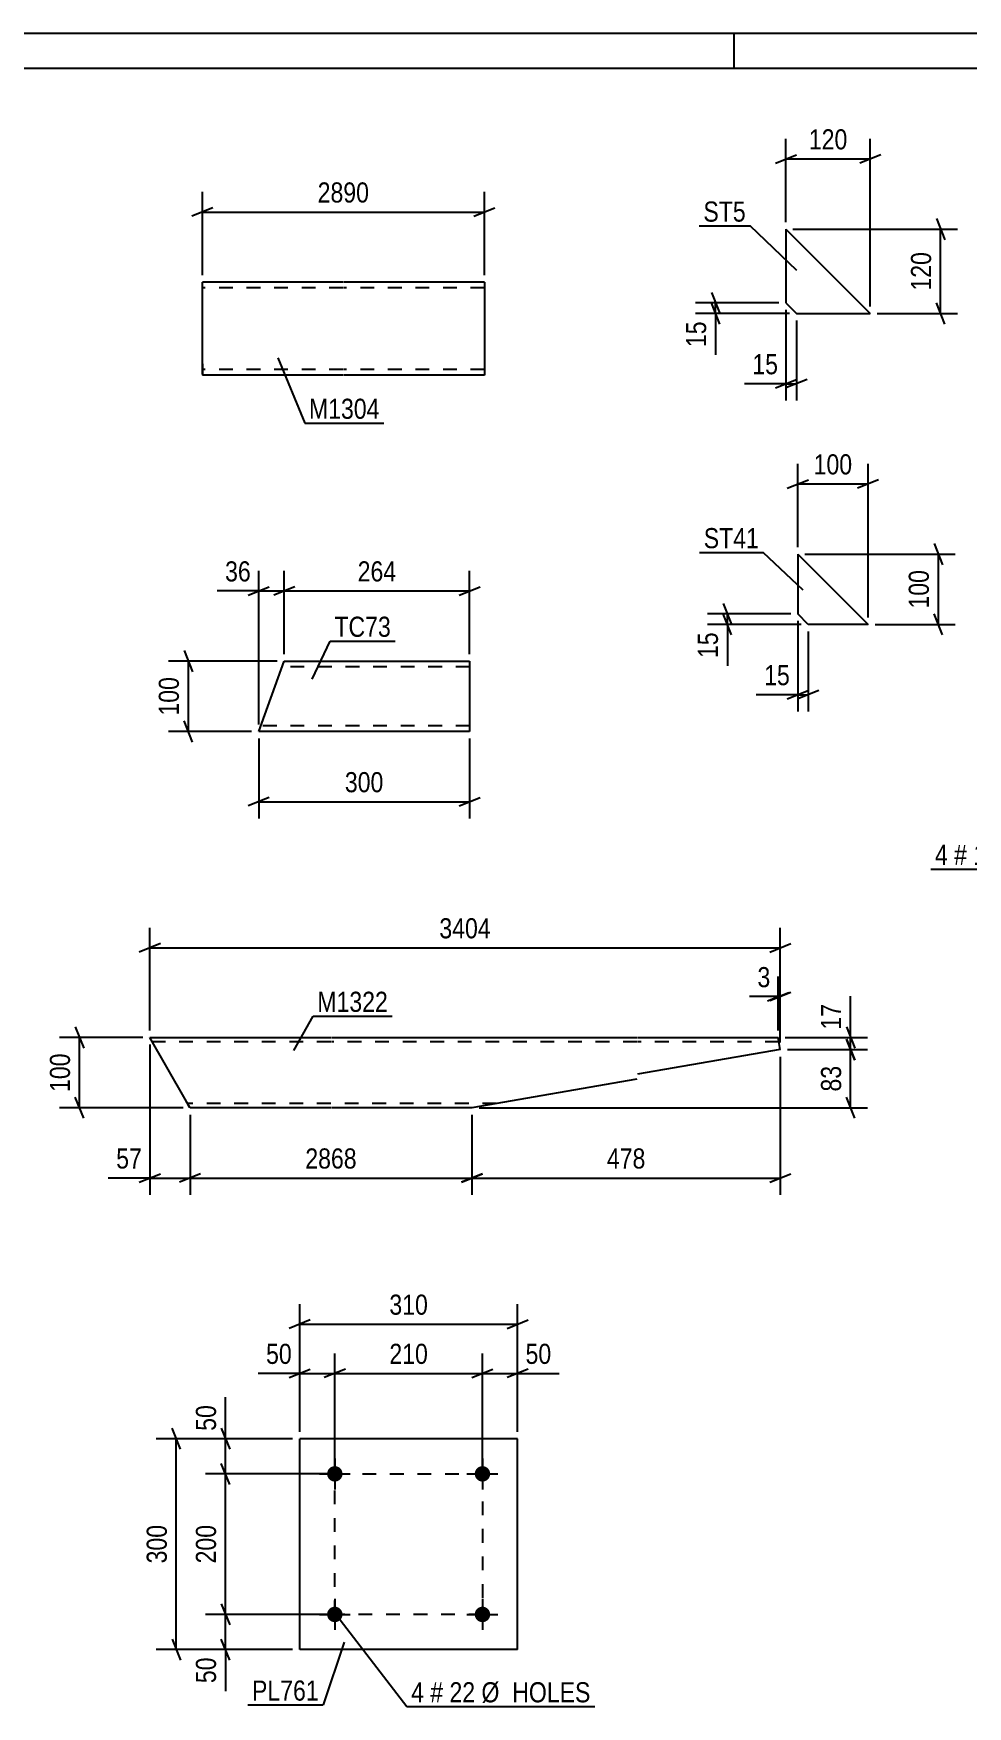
# Model space of a CAD drawing. Header units: millimetres. Extents: x 0 to 594, y 0 to 420.
# Drawn here: x 284.3 to 417.2, y 181.9 to 420 of the extents above; entities that cross this region are included whole.
import ezdxf

# ---------------------------------------------------------------- set-up
doc = ezdxf.new("R2010")
doc.units = ezdxf.units.MM
doc.linetypes.add('DXK_LINE_DOT2', pattern=[3.9198, 1.9599, -1.9599])
doc.styles.add('Arial Narrow', font='ARIALN.TTF', dxfattribs={"height": 0.2})

# ---------------------------------------------------------------- blocks, each defined once
blk = doc.blocks.new('Unknown-814564987-1163')
at = {"color": 5, "linetype": 'Continuous'}
for p, q in [((594, 420), (0, 420)), ((384, 415), (384, 420)), ((589, 415), (5, 415))]:
    blk.add_line(p, q, dxfattribs=at)
blk = doc.blocks.new('Part-814564987-10230 - 10229')
at = {"color": 2, "linetype": 'Continuous'}
for p, q in [((328.36, 384.59), (308.36, 384.59)), ((308.36, 372.99), (308.36, 384.59)), ((348.46, 384.59), (328.46, 384.59)), ((348.46, 384.59), (348.46, 371.39)), ((308.36, 372.99), (308.36, 371.39)), ((328.36, 371.39), (308.36, 371.39)), ((348.46, 371.39), (328.46, 371.39))]:
    blk.add_line(p, q, dxfattribs=at)
at = {"color": 7, "linetype": 'DXK_LINE_DOT2'}
for p, q in [((328.36, 383.79), (308.36, 383.79)), ((348.46, 383.79), (328.46, 383.79)), ((308.36, 371.51), (308.36, 372.99)), ((308.36, 372.19), (308.36, 372.25)), ((328.36, 372.19), (308.36, 372.19)), ((348.46, 372.19), (328.46, 372.19)), ((348.46, 372.19), (348.46, 372.25))]:
    blk.add_line(p, q, dxfattribs=at)
blk = doc.blocks.new('Part-814564987-10251 - 10250')
at = {"color": 2, "linetype": 'Continuous'}
for p, q in [((316.36, 320.67), (320, 330.67)), ((320, 330.67), (346.36, 330.67)), ((346.36, 330.67), (346.36, 330.55)), ((346.36, 330.55), (346.36, 320.67)), ((346.36, 320.67), (316.36, 320.67))]:
    blk.add_line(p, q, dxfattribs=at)
at = {"color": 7, "linetype": 'DXK_LINE_DOT2'}
for p, q in [((346.36, 329.87), (319.71, 329.87)), ((316.65, 321.47), (316.67, 321.53)), ((346.36, 321.47), (316.65, 321.47)), ((346.36, 321.47), (346.36, 321.53))]:
    blk.add_line(p, q, dxfattribs=at)
blk = doc.blocks.new('Part-814564987-10310 - 10309')
at = {"color": 2, "linetype": 'Continuous'}
for p, q in [((391.36, 392.15), (391.36, 381.65)), ((391.36, 392.15), (403.36, 380.15)), ((391.36, 381.65), (392.86, 380.15)), ((392.86, 380.15), (403.36, 380.15))]:
    blk.add_line(p, q, dxfattribs=at)
blk = doc.blocks.new('Part-814564987-10435 - 10434')
at = {"color": 2, "linetype": 'Continuous'}
for p, q in [((305.91, 268.32), (300.87, 277.12)), ((300.87, 277.12), (326.6, 277.12)), ((326.7, 277.12), (370.16, 277.12)), ((370.26, 277.12), (390.26, 277.12)), ((390.56, 275.39), (390.26, 277.12)), ((390.56, 275.39), (370.26, 271.88)), ((370.16, 271.18), (346.7, 267.12)), ((306.6, 267.12), (305.91, 268.32)), ((326.6, 267.12), (306.6, 267.12)), ((346.7, 267.12), (326.7, 267.12))]:
    blk.add_line(p, q, dxfattribs=at)
at = {"color": 7, "linetype": 'DXK_LINE_DOT2'}
for p, q in [((326.6, 276.52), (301.21, 276.52)), ((370.16, 276.52), (326.7, 276.52)), ((390.37, 276.52), (370.26, 276.52)), ((306.54, 267.21), (305.91, 268.32)), ((306.25, 267.72), (306.23, 267.76)), ((326.6, 267.72), (306.25, 267.72)), ((350.16, 267.72), (326.7, 267.72))]:
    blk.add_line(p, q, dxfattribs=at)
blk = doc.blocks.new('Bolt-814564987-10453 - 10450')
at = {"linetype": 'Continuous'}
for points in [[(328.29, 215.02, -1), (326.09, 215.02, -1)], [(349.29, 215.02, -1), (347.09, 215.02, -1)]]:
    blk.add_hatch(color=1, dxfattribs=at).paths.add_polyline_path(points)
at = {"color": 1, "linetype": 'Continuous'}
for p, q in [((327.19, 217.22), (327.19, 212.82)), ((348.19, 217.22), (348.19, 212.82)), ((324.99, 215.02), (329.39, 215.02)), ((345.99, 215.02), (350.39, 215.02))]:
    blk.add_line(p, q, dxfattribs=at)
blk = doc.blocks.new('Part-814564987-10451 - 10450')
at = {"color": 2, "linetype": 'Continuous'}
for p, q in [((353.19, 220.02), (322.19, 220.02)), ((322.19, 190.02), (322.19, 220.02)), ((353.19, 190.02), (353.19, 220.02)), ((353.19, 190.02), (322.19, 190.02))]:
    blk.add_line(p, q, dxfattribs=at)
blk = doc.blocks.new('Bolt-814564987-10452 - 10450')
at = {"linetype": 'Continuous'}
for points in [[(328.29, 195.02, -1), (326.09, 195.02, -1)], [(349.29, 195.02, -1), (347.09, 195.02, -1)]]:
    blk.add_hatch(color=1, dxfattribs=at).paths.add_polyline_path(points)
at = {"color": 1, "linetype": 'Continuous'}
for p, q in [((327.19, 197.22), (327.19, 192.82)), ((348.19, 197.22), (348.19, 192.82)), ((324.99, 195.02), (329.39, 195.02)), ((345.99, 195.02), (350.39, 195.02))]:
    blk.add_line(p, q, dxfattribs=at)
blk = doc.blocks.new('Part-814564987-10491 - 10490')
at = {"color": 2, "linetype": 'Continuous'}
for p, q in [((393.05, 345.9), (393.04, 337.4)), ((393.05, 345.9), (403.04, 335.9)), ((394.54, 335.9), (393.04, 337.4)), ((403.04, 335.9), (394.54, 335.9))]:
    blk.add_line(p, q, dxfattribs=at)
blk = doc.blocks.new('Rectangle-814564987-15803 - 10450')
at = {"color": 1, "linetype": 'DXK_LINE_DOT2'}
blk.add_lwpolyline([(327.19, 215.02), (348.19, 215.02), (348.19, 195.02), (327.19, 195.02), (327.19, 215.02)], close=True, dxfattribs=at)
blk = doc.blocks.new('StraightDimension-814564987-10733 - 10229')
at = {"color": 7, "linetype": 'Continuous'}
for p, q in [((308.36, 385.59), (308.36, 397.44)), ((348.46, 385.59), (348.46, 397.44)), ((309.86, 395.19), (306.86, 393.99)), ((308.36, 394.59), (348.46, 394.59)), ((346.96, 393.99), (349.96, 395.19))]:
    blk.add_line(p, q, dxfattribs=at)
at = {"color": 0}
blk.add_wipeout([(332.66, 395.34), (332.66, 399.54), (324.15, 399.54), (324.15, 395.34)], dxfattribs=at)
at = {"color": 3, "style": 'Arial Narrow'}
blk.add_text('2890', height=2.863, dxfattribs=at).set_placement((324.75, 395.94))
blk = doc.blocks.new('StraightDimension-814564987-10755 - 10250')
at = {"color": 7, "linetype": 'Continuous'}
for p, q in [((305.76, 332.17), (306.96, 329.17)), ((319, 330.67), (303.51, 330.67)), ((306.36, 320.67), (306.36, 330.67)), ((306.96, 319.17), (305.76, 322.17)), ((315.36, 320.67), (303.51, 320.67))]:
    blk.add_line(p, q, dxfattribs=at)
at = {"color": 0}
blk.add_wipeout([(305.61, 329.01), (301.41, 329.01), (301.41, 322.33), (305.61, 322.33)], dxfattribs=at)
at = {"color": 3, "style": 'Arial Narrow'}
blk.add_text('100', height=2.863, rotation=90.0002, dxfattribs=at).set_placement((305.01, 322.93))
blk = doc.blocks.new('StraightDimension-814564987-15595 - 10250')
at = {"color": 7, "linetype": 'Continuous'}
for p, q in [((316.36, 321.67), (316.36, 343.52)), ((320, 331.67), (320, 343.52)), ((314.86, 340.07), (317.86, 341.27)), ((316.36, 340.67), (320, 340.67)), ((321.5, 341.27), (318.5, 340.07))]:
    blk.add_line(p, q, dxfattribs=at)
at = {"color": 0}
blk.add_wipeout([(315.83, 341.42), (315.83, 345.62), (310.98, 345.62), (310.98, 341.42)], dxfattribs=at)
at = {"color": 7, "linetype": 'Continuous'}
blk.add_line((316.36, 340.67), (310.45, 340.67), dxfattribs=at)
blk.add_line((316.36, 340.67), (310.45, 340.67), dxfattribs=at)
at = {"color": 3, "style": 'Arial Narrow'}
blk.add_text('36', height=2.863, dxfattribs=at).set_placement((311.58, 342.02))
blk = doc.blocks.new('StraightDimension-814564987-10761 - 10250')
at = {"color": 7, "linetype": 'Continuous'}
for p, q in [((316.36, 319.67), (316.36, 308.27)), ((346.36, 319.67), (346.36, 308.27)), ((317.86, 311.27), (314.86, 310.07)), ((316.36, 310.67), (346.36, 310.67)), ((344.86, 310.07), (347.86, 311.27))]:
    blk.add_line(p, q, dxfattribs=at)
at = {"color": 0}
blk.add_wipeout([(334.7, 311.42), (334.7, 315.62), (328.02, 315.62), (328.02, 311.42)], dxfattribs=at)
at = {"color": 3, "style": 'Arial Narrow'}
blk.add_text('300', height=2.863, dxfattribs=at).set_placement((328.62, 312.02))
blk = doc.blocks.new('StraightDimension-814564987-15594 - 10250')
at = {"color": 7, "linetype": 'Continuous'}
for p, q in [((320, 331.67), (320, 343.52)), ((346.36, 331.67), (346.36, 343.52)), ((321.5, 341.27), (318.5, 340.07)), ((320, 340.67), (346.36, 340.67)), ((344.86, 340.07), (347.86, 341.27))]:
    blk.add_line(p, q, dxfattribs=at)
at = {"color": 0}
blk.add_wipeout([(336.52, 341.42), (336.52, 345.62), (329.84, 345.62), (329.84, 341.42)], dxfattribs=at)
at = {"color": 3, "style": 'Arial Narrow'}
blk.add_text('264', height=2.863, dxfattribs=at).set_placement((330.44, 342.02))
blk = doc.blocks.new('StraightDimension-814564987-10923 - 10309')
at = {"color": 7, "linetype": 'Continuous'}
for p, q in [((390.36, 381.65), (378.51, 381.65)), ((380.76, 383.15), (381.96, 380.15)), ((381.96, 378.65), (380.76, 381.65)), ((381.36, 380.15), (381.36, 381.65)), ((391.86, 380.15), (378.51, 380.15))]:
    blk.add_line(p, q, dxfattribs=at)
at = {"color": 0}
blk.add_wipeout([(380.61, 379.63), (376.41, 379.63), (376.41, 374.77), (380.61, 374.77)], dxfattribs=at)
at = {"color": 7, "linetype": 'Continuous'}
blk.add_line((381.36, 380.15), (381.36, 374.25), dxfattribs=at)
blk.add_line((381.36, 380.15), (381.36, 374.25), dxfattribs=at)
at = {"color": 3, "style": 'Arial Narrow'}
blk.add_text('15', height=2.863, rotation=90.0002, dxfattribs=at).set_placement((380.01, 375.37))
blk = doc.blocks.new('StraightDimension-814564987-10915 - 10309')
at = {"color": 7, "linetype": 'Continuous'}
for p, q in [((391.36, 380.65), (391.36, 367.75)), ((392.86, 379.15), (392.86, 367.75)), ((389.86, 369.55), (392.86, 370.75)), ((394.36, 370.75), (391.36, 369.55)), ((391.36, 370.15), (392.86, 370.15))]:
    blk.add_line(p, q, dxfattribs=at)
at = {"color": 0}
blk.add_wipeout([(390.84, 370.9), (390.84, 375.1), (385.98, 375.1), (385.98, 370.9)], dxfattribs=at)
at = {"color": 7, "linetype": 'Continuous'}
blk.add_line((391.36, 370.15), (385.46, 370.15), dxfattribs=at)
blk.add_line((391.36, 370.15), (385.46, 370.15), dxfattribs=at)
at = {"color": 3, "style": 'Arial Narrow'}
blk.add_text('15', height=2.863, dxfattribs=at).set_placement((386.58, 371.5))
blk = doc.blocks.new('StraightDimension-814564987-10927 - 10309')
at = {"color": 7, "linetype": 'Continuous'}
for p, q in [((412.76, 393.65), (413.96, 390.65)), ((392.36, 392.15), (415.76, 392.15)), ((413.36, 380.15), (413.36, 392.15)), ((413.96, 378.65), (412.76, 381.65)), ((404.36, 380.15), (415.76, 380.15))]:
    blk.add_line(p, q, dxfattribs=at)
at = {"color": 0}
blk.add_wipeout([(412.61, 389.5), (408.41, 389.5), (408.41, 382.81), (412.61, 382.81)], dxfattribs=at)
at = {"color": 3, "style": 'Arial Narrow'}
blk.add_text('120', height=2.863, rotation=90.0002, dxfattribs=at).set_placement((412.01, 383.41))
blk = doc.blocks.new('StraightDimension-814564987-10919 - 10309')
at = {"color": 7, "linetype": 'Continuous'}
for p, q in [((391.36, 393.15), (391.36, 405)), ((403.36, 381.15), (403.36, 405)), ((389.86, 401.55), (392.86, 402.75)), ((404.86, 402.75), (401.86, 401.55)), ((391.36, 402.15), (403.36, 402.15))]:
    blk.add_line(p, q, dxfattribs=at)
at = {"color": 0}
blk.add_wipeout([(400.7, 402.9), (400.7, 407.1), (394.02, 407.1), (394.02, 402.9)], dxfattribs=at)
at = {"color": 3, "style": 'Arial Narrow'}
blk.add_text('120', height=2.863, dxfattribs=at).set_placement((394.62, 403.5))
blk = doc.blocks.new('StraightDimension-814564987-15987 - 10434')
at = {"color": 7, "linetype": 'Continuous'}
for p, q in [((306.6, 266.12), (306.6, 254.72)), ((346.7, 266.12), (346.7, 254.72)), ((308.1, 257.72), (305.1, 256.52)), ((345.2, 256.52), (348.2, 257.72)), ((306.6, 257.12), (346.7, 257.12))]:
    blk.add_line(p, q, dxfattribs=at)
at = {"color": 0}
blk.add_wipeout([(330.9, 257.87), (330.9, 262.07), (322.39, 262.07), (322.39, 257.87)], dxfattribs=at)
at = {"color": 3, "style": 'Arial Narrow'}
blk.add_text('2868', height=2.863, dxfattribs=at).set_placement((322.99, 258.47))
blk = doc.blocks.new('StraightDimension-814564987-11080 - 10434')
at = {"color": 7, "linetype": 'Continuous'}
for p, q in [((399.96, 276.89), (401.16, 273.89)), ((391.56, 275.39), (402.96, 275.39)), ((400.56, 267.12), (400.56, 275.39)), ((347.7, 267.12), (402.96, 267.12)), ((401.16, 265.62), (399.96, 268.62))]:
    blk.add_line(p, q, dxfattribs=at)
at = {"color": 0}
blk.add_wipeout([(399.81, 273.68), (395.61, 273.68), (395.61, 268.83), (399.81, 268.83)], dxfattribs=at)
at = {"color": 3, "style": 'Arial Narrow'}
blk.add_text('83', height=2.863, rotation=90.0002, dxfattribs=at).set_placement((399.21, 269.43))
blk = doc.blocks.new('StraightDimension-814564987-11075 - 10434')
at = {"color": 7, "linetype": 'Continuous'}
for p, q in [((390.26, 278.12), (390.26, 285.78)), ((390.56, 276.39), (390.56, 285.78)), ((388.76, 282.33), (391.76, 283.53)), ((392.06, 283.53), (389.06, 282.33)), ((390.26, 282.93), (390.56, 282.93))]:
    blk.add_line(p, q, dxfattribs=at)
at = {"color": 0}
blk.add_wipeout([(389.74, 283.68), (389.74, 287.88), (386.71, 287.88), (386.71, 283.68)], dxfattribs=at)
at = {"color": 7, "linetype": 'Continuous'}
blk.add_line((390.26, 282.93), (386.19, 282.93), dxfattribs=at)
blk.add_line((390.26, 282.93), (386.19, 282.93), dxfattribs=at)
at = {"color": 3, "style": 'Arial Narrow'}
blk.add_text('3', height=2.86, dxfattribs=at).set_placement((387.31, 284.28))
blk = doc.blocks.new('StraightDimension-814564987-11087 - 10434')
at = {"color": 7, "linetype": 'Continuous'}
for p, q in [((290.27, 278.62), (291.47, 275.62)), ((299.87, 277.12), (288.02, 277.12)), ((290.87, 267.12), (290.87, 277.12)), ((305.6, 267.12), (288.02, 267.12)), ((291.47, 265.62), (290.27, 268.62))]:
    blk.add_line(p, q, dxfattribs=at)
at = {"color": 0}
blk.add_wipeout([(290.12, 275.46), (285.92, 275.46), (285.92, 268.77), (290.12, 268.77)], dxfattribs=at)
at = {"color": 3, "style": 'Arial Narrow'}
blk.add_text('100', height=2.863, rotation=90.0002, dxfattribs=at).set_placement((289.52, 269.37))
blk = doc.blocks.new('StraightDimension-814564987-11079 - 10434')
at = {"color": 7, "linetype": 'Continuous'}
for p, q in [((399.96, 278.62), (401.16, 275.62)), ((391.26, 277.12), (402.96, 277.12)), ((401.16, 273.89), (399.96, 276.89)), ((400.56, 275.39), (400.56, 277.12)), ((391.56, 275.39), (402.96, 275.39))]:
    blk.add_line(p, q, dxfattribs=at)
at = {"color": 0}
blk.add_wipeout([(399.81, 282.5), (395.61, 282.5), (395.61, 277.64), (399.81, 277.64)], dxfattribs=at)
at = {"color": 7, "linetype": 'Continuous'}
blk.add_line((400.56, 277.12), (400.56, 283.02), dxfattribs=at)
blk.add_line((400.56, 277.12), (400.56, 283.02), dxfattribs=at)
at = {"color": 3, "style": 'Arial Narrow'}
blk.add_text('17', height=2.863, rotation=90.0002, dxfattribs=at).set_placement((399.21, 278.24))
blk = doc.blocks.new('StraightDimension-814564987-15986 - 10434')
at = {"color": 7, "linetype": 'Continuous'}
for p, q in [((390.56, 274.39), (390.56, 254.72)), ((346.7, 266.12), (346.7, 254.72)), ((348.2, 257.72), (345.2, 256.52)), ((389.06, 256.52), (392.06, 257.72)), ((346.7, 257.12), (390.56, 257.12))]:
    blk.add_line(p, q, dxfattribs=at)
at = {"color": 0}
blk.add_wipeout([(371.97, 257.87), (371.97, 262.07), (365.29, 262.07), (365.29, 257.87)], dxfattribs=at)
at = {"color": 3, "style": 'Arial Narrow'}
blk.add_text('478', height=2.863, dxfattribs=at).set_placement((365.89, 258.47))
blk = doc.blocks.new('StraightDimension-814564987-11093 - 10434')
at = {"color": 7, "linetype": 'Continuous'}
for p, q in [((302.37, 290.48), (299.37, 289.28)), ((300.87, 278.12), (300.87, 292.73)), ((389.06, 289.28), (392.06, 290.48)), ((390.56, 276.39), (390.56, 292.73)), ((300.87, 289.88), (390.56, 289.88))]:
    blk.add_line(p, q, dxfattribs=at)
at = {"color": 0}
blk.add_wipeout([(349.97, 290.63), (349.97, 294.83), (341.46, 294.83), (341.46, 290.63)], dxfattribs=at)
at = {"color": 3, "style": 'Arial Narrow'}
blk.add_text('3404', height=2.863, dxfattribs=at).set_placement((342.06, 291.23))
blk = doc.blocks.new('StraightDimension-814564987-15988 - 10434')
at = {"color": 7, "linetype": 'Continuous'}
for p, q in [((300.87, 276.12), (300.87, 254.72)), ((306.6, 266.12), (306.6, 254.72)), ((299.37, 256.52), (302.37, 257.72)), ((308.1, 257.72), (305.1, 256.52)), ((300.87, 257.12), (306.6, 257.12))]:
    blk.add_line(p, q, dxfattribs=at)
at = {"color": 0}
blk.add_wipeout([(300.35, 257.87), (300.35, 262.07), (295.49, 262.07), (295.49, 257.87)], dxfattribs=at)
at = {"color": 7, "linetype": 'Continuous'}
blk.add_line((300.87, 257.12), (294.96, 257.12), dxfattribs=at)
blk.add_line((300.87, 257.12), (294.96, 257.12), dxfattribs=at)
at = {"color": 3, "style": 'Arial Narrow'}
blk.add_text('57', height=2.863, dxfattribs=at).set_placement((296.09, 258.47))
blk = doc.blocks.new('StraightDimension-814564987-11121 - 10450')
at = {"color": 7, "linetype": 'Continuous'}
for p, q in [((311.04, 221.52), (312.24, 218.52)), ((321.19, 220.02), (308.79, 220.02)), ((311.64, 215.02), (311.64, 220.02)), ((326.19, 215.02), (308.79, 215.02)), ((312.24, 213.52), (311.04, 216.52))]:
    blk.add_line(p, q, dxfattribs=at)
at = {"color": 0}
blk.add_wipeout([(310.89, 225.4), (306.69, 225.4), (306.69, 220.55), (310.89, 220.55)], dxfattribs=at)
at = {"color": 7, "linetype": 'Continuous'}
blk.add_line((311.64, 220.02), (311.64, 225.93), dxfattribs=at)
blk.add_line((311.64, 220.02), (311.64, 225.93), dxfattribs=at)
at = {"color": 3, "style": 'Arial Narrow'}
blk.add_text('50', height=2.863, rotation=90.0002, dxfattribs=at).set_placement((310.29, 221.15))
blk = doc.blocks.new('StraightDimension-814564987-11122 - 10450')
at = {"color": 7, "linetype": 'Continuous'}
for p, q in [((326.19, 215.02), (308.79, 215.02)), ((312.24, 213.52), (311.04, 216.52)), ((311.64, 195.02), (311.64, 215.02)), ((311.04, 196.52), (312.24, 193.52)), ((326.19, 195.02), (308.79, 195.02))]:
    blk.add_line(p, q, dxfattribs=at)
at = {"color": 0}
blk.add_wipeout([(310.89, 208.36), (306.69, 208.36), (306.69, 201.68), (310.89, 201.68)], dxfattribs=at)
at = {"color": 3, "style": 'Arial Narrow'}
blk.add_text('200', height=2.863, rotation=90.0002, dxfattribs=at).set_placement((310.29, 202.28))
blk = doc.blocks.new('StraightDimension-814564987-11123 - 10450')
at = {"color": 7, "linetype": 'Continuous'}
for p, q in [((311.04, 196.52), (312.24, 193.52)), ((326.19, 195.02), (308.79, 195.02)), ((311.64, 190.02), (311.64, 195.02)), ((312.24, 188.52), (311.04, 191.52)), ((321.19, 190.02), (308.79, 190.02))]:
    blk.add_line(p, q, dxfattribs=at)
at = {"color": 0}
blk.add_wipeout([(310.89, 189.5), (306.69, 189.5), (306.69, 184.64), (310.89, 184.64)], dxfattribs=at)
at = {"color": 7, "linetype": 'Continuous'}
blk.add_line((311.64, 190.02), (311.64, 184.11), dxfattribs=at)
blk.add_line((311.64, 190.02), (311.64, 184.11), dxfattribs=at)
at = {"color": 3, "style": 'Arial Narrow'}
blk.add_text('50', height=2.863, rotation=90.0002, dxfattribs=at).set_placement((310.29, 185.24))
blk = doc.blocks.new('StraightDimension-814564987-15759 - 10450')
at = {"color": 7, "linetype": 'Continuous'}
for p, q in [((348.19, 216.02), (348.19, 232.17)), ((353.19, 221.02), (353.19, 232.17)), ((346.69, 228.72), (349.69, 229.92)), ((348.19, 229.32), (353.19, 229.32)), ((354.69, 229.92), (351.69, 228.72))]:
    blk.add_line(p, q, dxfattribs=at)
at = {"color": 0}
blk.add_wipeout([(358.57, 230.07), (358.57, 234.27), (353.72, 234.27), (353.72, 230.07)], dxfattribs=at)
at = {"color": 7, "linetype": 'Continuous'}
blk.add_line((353.19, 229.32), (359.1, 229.32), dxfattribs=at)
blk.add_line((353.19, 229.32), (359.1, 229.32), dxfattribs=at)
at = {"color": 3, "style": 'Arial Narrow'}
blk.add_text('50', height=2.863, dxfattribs=at).set_placement((354.32, 230.67))
blk = doc.blocks.new('StraightDimension-814564987-11133 - 10450')
at = {"color": 7, "linetype": 'Continuous'}
for p, q in [((305.24, 218.52), (304.04, 221.52)), ((321.19, 220.02), (301.79, 220.02)), ((304.64, 190.02), (304.64, 220.02)), ((304.04, 191.52), (305.24, 188.52)), ((321.19, 190.02), (301.79, 190.02))]:
    blk.add_line(p, q, dxfattribs=at)
at = {"color": 0}
blk.add_wipeout([(303.89, 208.36), (299.69, 208.36), (299.69, 201.68), (303.89, 201.68)], dxfattribs=at)
at = {"color": 3, "style": 'Arial Narrow'}
blk.add_text('300', height=2.863, rotation=90.0002, dxfattribs=at).set_placement((303.29, 202.28))
blk = doc.blocks.new('StraightDimension-814564987-11153 - 10450')
at = {"color": 7, "linetype": 'Continuous'}
for p, q in [((322.19, 221.02), (322.19, 239.17)), ((353.19, 221.02), (353.19, 239.17)), ((323.69, 236.92), (320.69, 235.72)), ((322.19, 236.32), (353.19, 236.32)), ((351.69, 235.72), (354.69, 236.92))]:
    blk.add_line(p, q, dxfattribs=at)
at = {"color": 0}
blk.add_wipeout([(341.04, 237.07), (341.04, 241.27), (334.35, 241.27), (334.35, 237.07)], dxfattribs=at)
at = {"color": 3, "style": 'Arial Narrow'}
blk.add_text('310', height=2.863, dxfattribs=at).set_placement((334.95, 237.67))
blk = doc.blocks.new('StraightDimension-814564987-15760 - 10450')
at = {"color": 7, "linetype": 'Continuous'}
for p, q in [((327.19, 216.02), (327.19, 232.17)), ((348.19, 216.02), (348.19, 232.17)), ((328.69, 229.92), (325.69, 228.72)), ((327.19, 229.32), (348.19, 229.32)), ((346.69, 228.72), (349.69, 229.92))]:
    blk.add_line(p, q, dxfattribs=at)
at = {"color": 0}
blk.add_wipeout([(341.04, 230.07), (341.04, 234.27), (334.35, 234.27), (334.35, 230.07)], dxfattribs=at)
at = {"color": 3, "style": 'Arial Narrow'}
blk.add_text('210', height=2.863, dxfattribs=at).set_placement((334.95, 230.67))
blk = doc.blocks.new('StraightDimension-814564987-15761 - 10450')
at = {"color": 7, "linetype": 'Continuous'}
for p, q in [((322.19, 221.02), (322.19, 232.17)), ((327.19, 216.02), (327.19, 232.17)), ((320.69, 228.72), (323.69, 229.92)), ((322.19, 229.32), (327.19, 229.32)), ((328.69, 229.92), (325.69, 228.72))]:
    blk.add_line(p, q, dxfattribs=at)
at = {"color": 0}
blk.add_wipeout([(321.67, 230.07), (321.67, 234.27), (316.81, 234.27), (316.81, 230.07)], dxfattribs=at)
at = {"color": 7, "linetype": 'Continuous'}
blk.add_line((322.19, 229.32), (316.29, 229.32), dxfattribs=at)
blk.add_line((322.19, 229.32), (316.29, 229.32), dxfattribs=at)
at = {"color": 3, "style": 'Arial Narrow'}
blk.add_text('50', height=2.863, dxfattribs=at).set_placement((317.41, 230.67))
blk = doc.blocks.new('StraightDimension-814564987-11207 - 10490')
at = {"color": 7, "linetype": 'Continuous'}
for p, q in [((382.44, 338.9), (383.64, 335.9)), ((392.04, 337.4), (380.19, 337.4)), ((393.54, 335.9), (380.19, 335.9)), ((383.64, 334.4), (382.44, 337.4)), ((383.04, 335.9), (383.04, 337.4))]:
    blk.add_line(p, q, dxfattribs=at)
at = {"color": 0}
blk.add_wipeout([(382.29, 335.38), (378.09, 335.38), (378.09, 330.52), (382.29, 330.52)], dxfattribs=at)
at = {"color": 7, "linetype": 'Continuous'}
blk.add_line((383.04, 335.9), (383.04, 330), dxfattribs=at)
blk.add_line((383.04, 335.9), (383.04, 330), dxfattribs=at)
at = {"color": 3, "style": 'Arial Narrow'}
blk.add_text('15', height=2.863, rotation=90.0002, dxfattribs=at).set_placement((381.69, 331.12))
blk = doc.blocks.new('StraightDimension-814564987-11199 - 10490')
at = {"color": 7, "linetype": 'Continuous'}
for p, q in [((393.04, 336.4), (393.04, 323.5)), ((394.54, 334.9), (394.54, 323.5)), ((391.54, 325.3), (394.54, 326.5)), ((396.04, 326.5), (393.04, 325.3)), ((393.04, 325.9), (394.54, 325.9))]:
    blk.add_line(p, q, dxfattribs=at)
at = {"color": 0}
blk.add_wipeout([(392.52, 326.65), (392.52, 330.85), (387.66, 330.85), (387.66, 326.65)], dxfattribs=at)
at = {"color": 7, "linetype": 'Continuous'}
blk.add_line((393.04, 325.9), (387.14, 325.9), dxfattribs=at)
blk.add_line((393.04, 325.9), (387.14, 325.9), dxfattribs=at)
at = {"color": 3, "style": 'Arial Narrow'}
blk.add_text('15', height=2.863, dxfattribs=at).set_placement((388.26, 327.25))
blk = doc.blocks.new('StraightDimension-814564987-11211 - 10490')
at = {"color": 7, "linetype": 'Continuous'}
for p, q in [((394.05, 345.9), (415.44, 345.9)), ((412.44, 347.4), (413.64, 344.4)), ((413.04, 335.9), (413.04, 345.9)), ((404.04, 335.9), (415.44, 335.9)), ((413.64, 334.4), (412.44, 337.4))]:
    blk.add_line(p, q, dxfattribs=at)
at = {"color": 0}
blk.add_wipeout([(412.29, 344.24), (408.09, 344.24), (408.09, 337.56), (412.29, 337.56)], dxfattribs=at)
at = {"color": 3, "style": 'Arial Narrow'}
blk.add_text('100', height=2.863, rotation=90.0002, dxfattribs=at).set_placement((411.69, 338.16))
blk = doc.blocks.new('StraightDimension-814564987-11203 - 10490')
at = {"color": 7, "linetype": 'Continuous'}
for p, q in [((393.05, 346.9), (393.05, 358.75)), ((403.04, 336.9), (403.04, 358.75)), ((391.55, 355.3), (394.55, 356.5)), ((393.05, 355.9), (403.04, 355.9)), ((404.54, 356.5), (401.54, 355.3))]:
    blk.add_line(p, q, dxfattribs=at)
at = {"color": 0}
blk.add_wipeout([(401.39, 356.65), (401.39, 360.85), (394.7, 360.85), (394.7, 356.65)], dxfattribs=at)
at = {"color": 3, "style": 'Arial Narrow'}
blk.add_text('100', height=2.863, dxfattribs=at).set_placement((395.3, 357.25))
blk = doc.blocks.new('Mark-814564987-11484 - 10528')
at = {"color": 0}
blk.add_wipeout([(414.38, 301.69), (414.38, 304.69), (412.56, 304.69), (412.56, 301.69)], dxfattribs=at)
blk.add_wipeout([(414.38, 301.69), (414.38, 304.69), (412.56, 304.69), (412.56, 301.69)], dxfattribs=at)
blk.add_wipeout([(417.11, 301.69), (417.11, 304.69), (415.28, 304.69), (415.28, 301.69)], dxfattribs=at)
blk.add_wipeout([(417.11, 301.69), (417.11, 304.69), (415.28, 304.69), (415.28, 301.69)], dxfattribs=at)
at = {"color": 3, "style": 'Arial Narrow'}
blk.add_text('4', height=2.86, dxfattribs=at).set_placement((412.56, 301.69))
at = {"color": 0}
blk.add_wipeout([(421.67, 301.69), (421.67, 304.69), (418.01, 304.69), (418.01, 301.69)], dxfattribs=at)
blk.add_wipeout([(421.67, 301.69), (421.67, 304.69), (418.01, 304.69), (418.01, 301.69)], dxfattribs=at)
at = {"color": 3, "style": 'Arial Narrow'}
blk.add_text('#', height=2.86, dxfattribs=at).set_placement((415.28, 301.69))
at = {"color": 0}
blk.add_wipeout([(438.1, 301.69), (438.1, 304.69), (422.57, 304.69), (422.57, 301.69)], dxfattribs=at)
blk.add_wipeout([(438.1, 301.69), (438.1, 304.69), (422.57, 304.69), (422.57, 301.69)], dxfattribs=at)
at = {"color": 7, "linetype": 'Continuous'}
for p in [(459.1, 315.69), (411.96, 301.09)]:
    blk.add_line(p, (438.7, 301.09), dxfattribs=at)
at = {"color": 3, "style": 'Arial Narrow'}
for s, p in [('18', (418.01, 301.69)), ('Ø  HOLES', (422.57, 301.69))]:
    blk.add_text(s, height=2.863, dxfattribs=at).set_placement(p)
blk = doc.blocks.new('Mark-814564987-11359 - 10229')
at = {"color": 0}
blk.add_wipeout([(333.57, 365.16), (333.57, 368.16), (323.51, 368.16), (323.51, 365.16)], dxfattribs=at)
blk.add_wipeout([(333.57, 365.16), (333.57, 368.16), (323.51, 368.16), (323.51, 365.16)], dxfattribs=at)
at = {"color": 30, "linetype": 'Continuous'}
for p, q in [((319.1, 373.84), (322.91, 364.56)), ((322.91, 364.56), (334.17, 364.56))]:
    blk.add_line(p, q, dxfattribs=at)
at = {"color": 3, "style": 'Arial Narrow'}
blk.add_text('M1304', height=2.863, dxfattribs=at).set_placement((323.51, 365.16))
blk = doc.blocks.new('Mark-814564987-11368 - 10250')
at = {"color": 0}
blk.add_wipeout([(335.16, 334.14), (335.16, 337.14), (327.13, 337.14), (327.13, 334.14)], dxfattribs=at)
blk.add_wipeout([(335.16, 334.14), (335.16, 337.14), (327.13, 337.14), (327.13, 334.14)], dxfattribs=at)
at = {"color": 30, "linetype": 'Continuous'}
for p, q in [((323.98, 328.11), (326.53, 333.54)), ((326.53, 333.54), (335.76, 333.54))]:
    blk.add_line(p, q, dxfattribs=at)
at = {"color": 3, "style": 'Arial Narrow'}
blk.add_text('TC73', height=2.863, dxfattribs=at).set_placement((327.13, 334.14))
blk = doc.blocks.new('Mark-814564987-11398 - 10309')
at = {"color": 0}
blk.add_wipeout([(385.65, 393.22), (385.65, 396.22), (379.62, 396.22), (379.62, 393.22)], dxfattribs=at)
blk.add_wipeout([(385.65, 393.22), (385.65, 396.22), (379.62, 396.22), (379.62, 393.22)], dxfattribs=at)
at = {"color": 30, "linetype": 'Continuous'}
for p in [(379.02, 392.62), (392.93, 386.27)]:
    blk.add_line(p, (386.25, 392.62), dxfattribs=at)
at = {"color": 3, "style": 'Arial Narrow'}
blk.add_text('ST5', height=2.863, dxfattribs=at).set_placement((379.62, 393.22))
blk = doc.blocks.new('Mark-814564987-11428 - 10434')
at = {"color": 0}
blk.add_wipeout([(334.75, 280.77), (334.75, 283.77), (324.7, 283.77), (324.7, 280.77)], dxfattribs=at)
blk.add_wipeout([(334.75, 280.77), (334.75, 283.77), (324.7, 283.77), (324.7, 280.77)], dxfattribs=at)
at = {"color": 30, "linetype": 'Continuous'}
for p, q in [((321.38, 275.29), (324.1, 280.17)), ((324.1, 280.17), (335.35, 280.17))]:
    blk.add_line(p, q, dxfattribs=at)
at = {"color": 3, "style": 'Arial Narrow'}
blk.add_text('M1322', height=2.863, dxfattribs=at).set_placement((324.7, 280.77))
blk = doc.blocks.new('MarkSet-814564987-15679 - 10450')
at = {"color": 0}
blk.add_wipeout([(339.87, 182.51), (339.87, 185.51), (338.04, 185.51), (338.04, 182.51)], dxfattribs=at)
blk.add_wipeout([(339.87, 182.51), (339.87, 185.51), (338.04, 185.51), (338.04, 182.51)], dxfattribs=at)
at = {"color": 7, "linetype": 'Continuous'}
blk.add_line((327.48, 194.87), (337.44, 181.91), dxfattribs=at)
at = {"color": 0}
blk.add_wipeout([(342.6, 182.51), (342.6, 185.51), (340.77, 185.51), (340.77, 182.51)], dxfattribs=at)
blk.add_wipeout([(342.6, 182.51), (342.6, 185.51), (340.77, 185.51), (340.77, 182.51)], dxfattribs=at)
at = {"color": 3, "style": 'Arial Narrow'}
blk.add_text('4', height=2.86, dxfattribs=at).set_placement((338.04, 182.51))
at = {"color": 0}
blk.add_wipeout([(347.15, 182.51), (347.15, 185.51), (343.5, 185.51), (343.5, 182.51)], dxfattribs=at)
blk.add_wipeout([(347.15, 182.51), (347.15, 185.51), (343.5, 185.51), (343.5, 182.51)], dxfattribs=at)
at = {"color": 3, "style": 'Arial Narrow'}
blk.add_text('#', height=2.86, dxfattribs=at).set_placement((340.77, 182.51))
at = {"color": 0}
blk.add_wipeout([(363.58, 182.51), (363.58, 185.51), (348.05, 185.51), (348.05, 182.51)], dxfattribs=at)
blk.add_wipeout([(363.58, 182.51), (363.58, 185.51), (348.05, 185.51), (348.05, 182.51)], dxfattribs=at)
at = {"color": 7, "linetype": 'Continuous'}
blk.add_line((337.44, 181.91), (364.18, 181.91), dxfattribs=at)
at = {"color": 3, "style": 'Arial Narrow'}
for s, p in [('22', (343.5, 182.51)), ('Ø  HOLES', (348.05, 182.51))]:
    blk.add_text(s, height=2.863, dxfattribs=at).set_placement(p)
blk = doc.blocks.new('Mark-814564987-11434 - 10450')
at = {"color": 0}
blk.add_wipeout([(324.92, 182.75), (324.92, 185.75), (315.41, 185.75), (315.41, 182.75)], dxfattribs=at)
blk.add_wipeout([(324.92, 182.75), (324.92, 185.75), (315.41, 185.75), (315.41, 182.75)], dxfattribs=at)
at = {"color": 30, "linetype": 'Continuous'}
for p in [(328.52, 191.07), (314.81, 182.15)]:
    blk.add_line(p, (325.52, 182.15), dxfattribs=at)
at = {"color": 3, "style": 'Arial Narrow'}
blk.add_text('PL761', height=2.863, dxfattribs=at).set_placement((315.41, 182.75))
blk = doc.blocks.new('Mark-814564987-11451 - 10490')
at = {"color": 0}
blk.add_wipeout([(387.53, 346.75), (387.53, 349.75), (379.67, 349.75), (379.67, 346.75)], dxfattribs=at)
blk.add_wipeout([(387.53, 346.75), (387.53, 349.75), (379.67, 349.75), (379.67, 346.75)], dxfattribs=at)
at = {"color": 30, "linetype": 'Continuous'}
for p in [(379.07, 346.15), (393.8, 340.76)]:
    blk.add_line(p, (388.13, 346.15), dxfattribs=at)
at = {"color": 3, "style": 'Arial Narrow'}
blk.add_text('ST41', height=2.863, dxfattribs=at).set_placement((379.67, 346.75))

msp = doc.modelspace()

# ---------------------------------------------------------------- block references
for name in ['Unknown-814564987-1163', 'Part-814564987-10310 - 10309', 'Part-814564987-10230 - 10229', 'Part-814564987-10491 - 10490', 'Part-814564987-10251 - 10250', 'Part-814564987-10435 - 10434', 'Part-814564987-10451 - 10450', 'Bolt-814564987-10453 - 10450', 'Rectangle-814564987-15803 - 10450', 'Bolt-814564987-10452 - 10450']:
    msp.add_blockref(name, (0, 0))

# ---------------------------------------------------------------- next in the draw order: block references
for name in ['StraightDimension-814564987-10733 - 10229', 'StraightDimension-814564987-10923 - 10309', 'Mark-814564987-11359 - 10229', 'StraightDimension-814564987-11207 - 10490', 'StraightDimension-814564987-10755 - 10250', 'Mark-814564987-11484 - 10528', 'StraightDimension-814564987-15987 - 10434', 'StraightDimension-814564987-15759 - 10450', 'StraightDimension-814564987-11121 - 10450', 'MarkSet-814564987-15679 - 10450']:
    msp.add_blockref(name, (0, 0))

# ---------------------------------------------------------------- next in the draw order: block references
for name in ['StraightDimension-814564987-10915 - 10309', 'StraightDimension-814564987-15595 - 10250', 'StraightDimension-814564987-11199 - 10490', 'StraightDimension-814564987-10761 - 10250', 'StraightDimension-814564987-11087 - 10434', 'StraightDimension-814564987-11080 - 10434', 'StraightDimension-814564987-11122 - 10450']:
    msp.add_blockref(name, (0, 0))

# ---------------------------------------------------------------- next in the draw order: block references
for name in ['StraightDimension-814564987-10927 - 10309', 'StraightDimension-814564987-15594 - 10250', 'StraightDimension-814564987-11211 - 10490', 'StraightDimension-814564987-11075 - 10434', 'StraightDimension-814564987-11123 - 10450']:
    msp.add_blockref(name, (0, 0))

# ---------------------------------------------------------------- next in the draw order: block references
for name in ['StraightDimension-814564987-10919 - 10309', 'StraightDimension-814564987-11203 - 10490', 'Mark-814564987-11368 - 10250', 'StraightDimension-814564987-11079 - 10434', 'StraightDimension-814564987-11133 - 10450']:
    msp.add_blockref(name, (0, 0))

# ---------------------------------------------------------------- next in the draw order: block references
for name in ['Mark-814564987-11398 - 10309', 'Mark-814564987-11451 - 10490', 'StraightDimension-814564987-11093 - 10434', 'StraightDimension-814564987-15986 - 10434', 'StraightDimension-814564987-11153 - 10450', 'Mark-814564987-11434 - 10450']:
    msp.add_blockref(name, (0, 0))

# ---------------------------------------------------------------- next in the draw order: block references
for name in ['Mark-814564987-11428 - 10434', 'StraightDimension-814564987-15988 - 10434', 'StraightDimension-814564987-15760 - 10450']:
    msp.add_blockref(name, (0, 0))

# ---------------------------------------------------------------- next in the draw order: block references
msp.add_blockref('StraightDimension-814564987-15761 - 10450', (0, 0))

doc.saveas('drawing.dxf')
